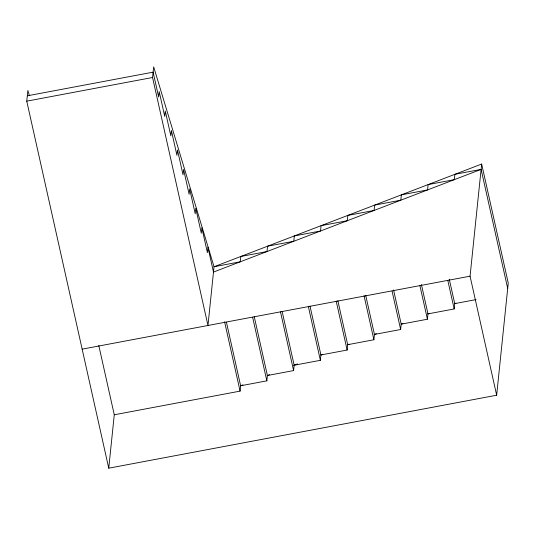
<?xml version="1.0" encoding="UTF-8"?>
<svg xmlns="http://www.w3.org/2000/svg" width="535" height="535" viewBox="0 0 535 535"><rect width="100%" height="100%" fill="white"/><g stroke="black" fill="none" stroke-linecap="round" stroke-linejoin="round"><path stroke-width="0.8" d="M507.695 288.418L481.105 169.381L454.89 174.31L454.342 179.653L428.134 184.582L427.579 189.925L401.37 194.854L400.815 200.19L374.607 205.119L374.052 210.462L347.844 215.391L347.295 220.734L321.08 225.663L320.532 231L294.324 235.935L293.768 241.272L267.56 246.2L267.005 251.544L240.797 256.472L240.248 261.816L214.033 266.744L153.665 66.815L152.555 77.495L207.968 325.487L214.033 266.744L481.654 164.044L508.25 283.075L496.661 395.218L108.752 468.185L26.75 101.162L27.853 90.482L29.305 95.277M108.752 468.185L114.269 414.785L98.788 345.483M114.269 414.785L240.081 391.118L240.63 385.782L226.425 322.184M242.97 384.879L240.63 385.782L266.838 380.846L267.393 375.51L254.279 316.807M267.393 375.51L293.601 370.581L294.156 365.238L282.132 311.43M294.156 365.238L320.365 360.309L320.913 354.966L309.986 306.047M320.913 354.966L347.128 350.037L347.676 344.701L337.839 300.67M347.676 344.701L373.891 339.765L374.44 334.428L365.699 295.293M374.44 334.428L400.648 329.5L401.203 324.156L393.553 289.916M401.203 324.156L427.411 319.228L427.967 313.885L421.406 284.533M427.967 313.885L454.175 308.956L454.723 303.619L449.26 279.156M496.661 395.218L470.064 276.187L481.654 164.044M481.105 169.381L213.485 272.081L207.941 247.284L207.393 252.627L201.849 227.823L201.3 233.166L195.757 208.369L195.208 213.706L189.664 188.909L189.116 194.245L183.572 169.448L183.023 174.791L177.48 149.987L176.931 155.331L171.387 130.533L170.839 135.87L165.295 111.073L164.747 116.416L159.203 91.612L158.654 96.955L153.11 72.158L27.305 95.819M267.159 375.597L269.5 374.701M293.688 365.418L297.587 363.92M320.993 354.939L322.551 354.337M347.523 344.761L349.081 344.159M374.052 334.576L376.393 333.679M401.357 324.096L402.922 323.501M427.886 313.918L429.444 313.316M454.416 303.74L455.974 303.138M26.75 101.162L152.555 77.495M82.156 349.148L470.064 276.187M454.723 303.619L476.023 299.613M447.802 280.42L454.175 308.956M419.942 285.797L427.411 319.228M392.088 291.18L400.648 329.5M364.054 295.741L373.891 339.765M336.194 301.118L347.128 350.037M308.341 306.495L320.365 360.309M280.487 311.878L293.601 370.581M252.634 317.255L266.838 380.846M224.593 321.816L240.081 391.118"/></g></svg>
